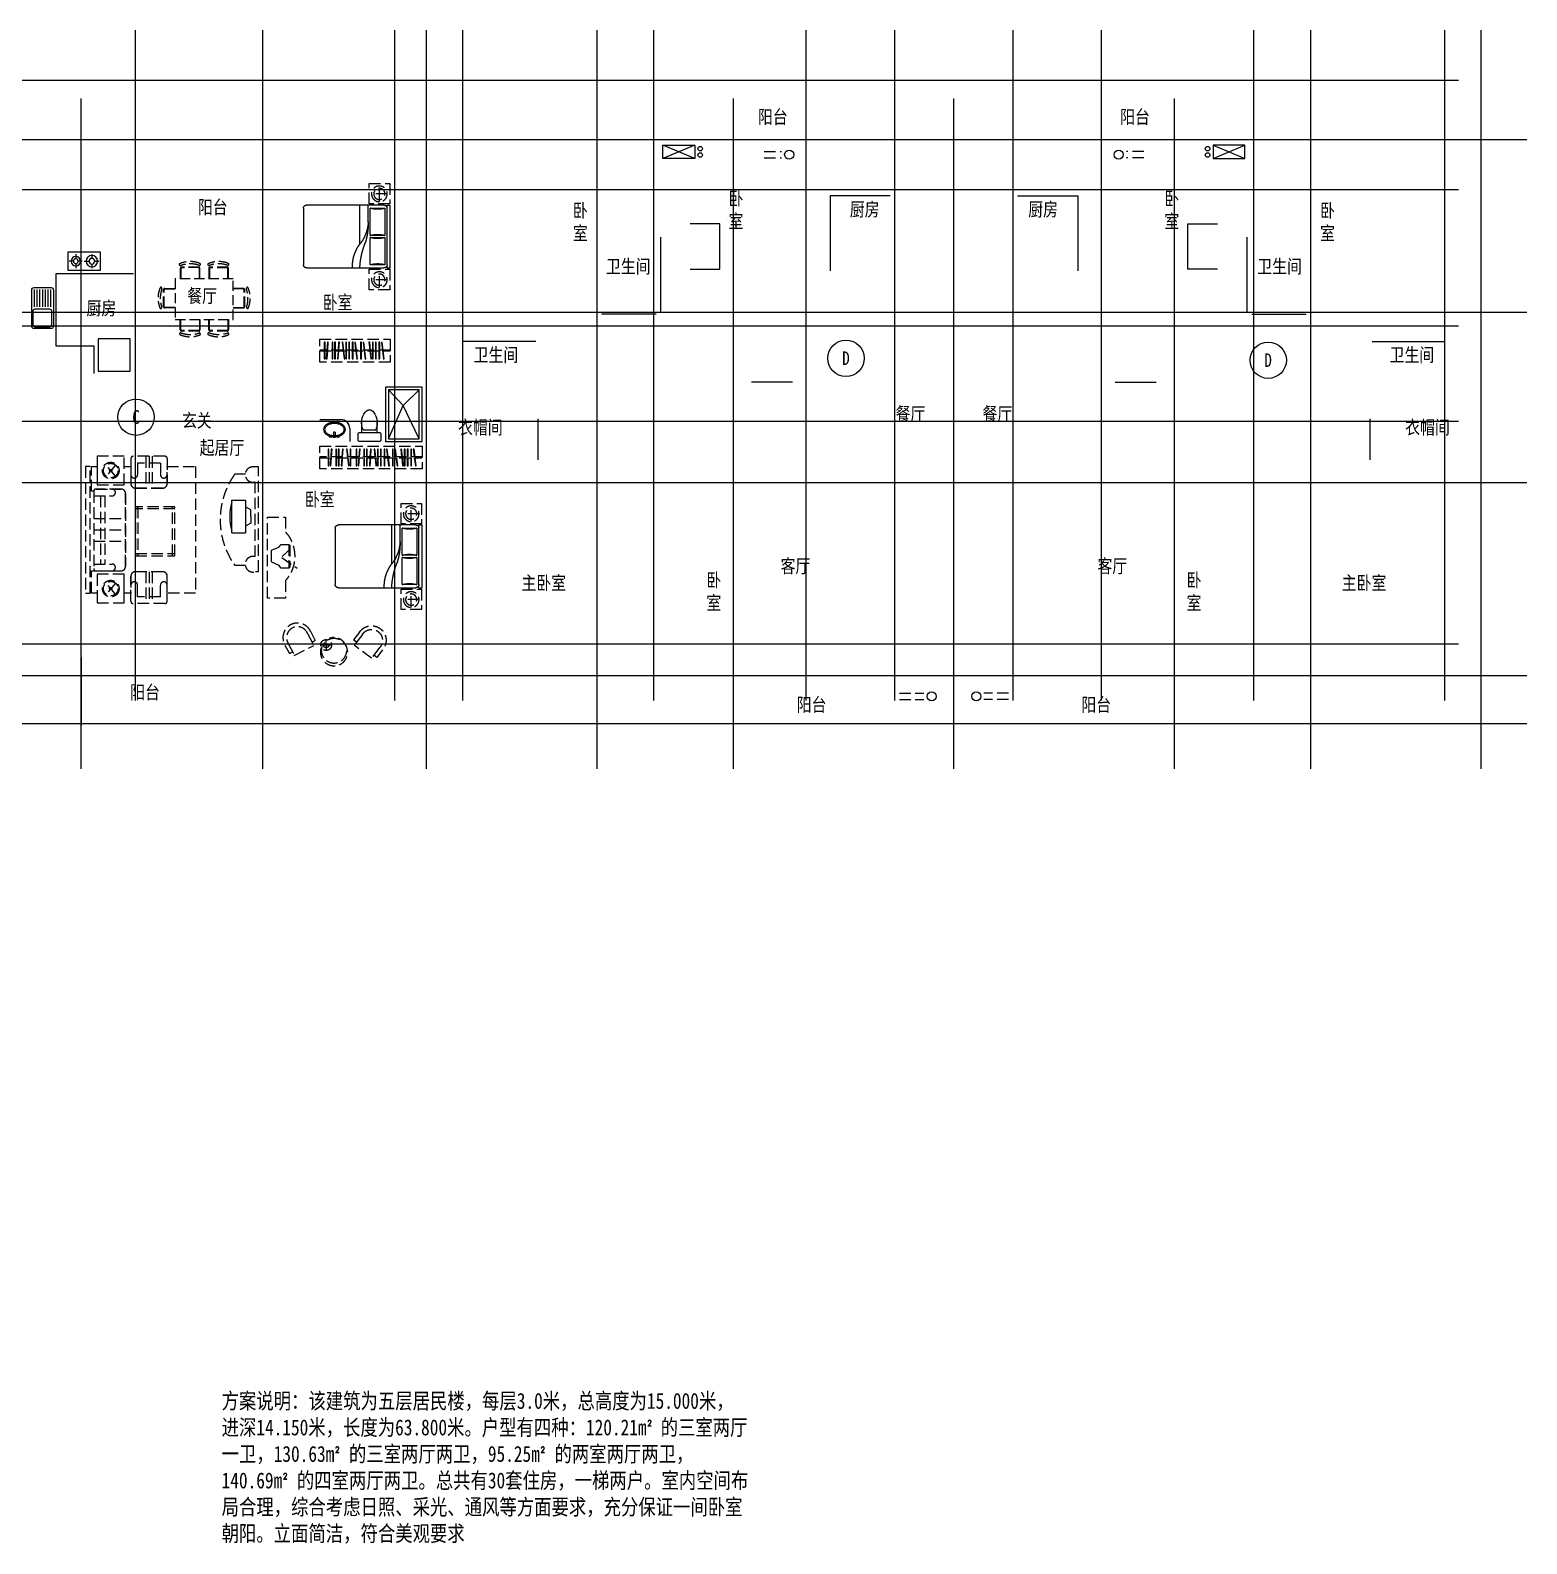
# Model space of a CAD drawing. Extents: x -1000 to 64800, y -19799 to 13500.
# Drawn here: x 31883 to 64800, y -19799 to 13500 of the extents above; entities that cross this region are included whole.
import ezdxf
from ezdxf.enums import TextEntityAlignment as Align

# ---------------------------------------------------------------- set-up
doc = ezdxf.new("R2010")
doc.units = 0
doc.header["$LTSCALE"] = 1000
doc.header["$MEASUREMENT"] = 0
doc.linetypes.add('CENTER2', pattern=[1.125, 0.75, -0.125, 0.125, -0.125])
doc.linetypes.add('DASH', pattern=[0.35, 0.25, -0.1])
for name, color, linetype in [('BZ', 143, 'Continuous'), ('myWork', 51, 'Continuous'), ('PUB_STRM', 4, 'Continuous'), ('tableOfBuilding', 8, 'Continuous'), ('TEXT', 7, 'Continuous'), ('WINDOW', 2, 'Continuous'), ('厨具洁具', 8, 'Continuous'), ('平面家具', 134, 'DASH')]:
    doc.layers.add(name, color=color, linetype=linetype)
doc.layers.add('DOTE', color=1, linetype='CENTER2', plot=False)
doc.styles.add('ATT', font='TXT')
doc.styles.add('DIM_FONT', font='', dxfattribs={"width": 0.8})
doc.styles.add('ST', font='', dxfattribs={"width": 0.8})
doc.styles.get("Standard").update_dxf_attribs({"font": 'gbenor.shx', "bigfont": 'gbcbig.shx'})
doc.styles.get('DIM_FONT').set_extended_font_data('Technical')
doc.styles.get('ST').set_extended_font_data('SimSun')

# ---------------------------------------------------------------- blocks, each defined once
blk = doc.blocks.new('P')
for p, q in [((-22, 29, 293), (27, 29, 293)), ((-22, -118, 293), (-22, 28, 293)), ((27, -118, 293), (27, 28, 293)), ((-22, -118, 293), (27, -118, 293))]:
    blk.add_line(p, q)
for points in [[(1, 5, 0.066088), (-119, -11, 0.078703), (-212, -53, 0.107168), (-280, -122, 0.142355), (-300, -192, 0.142355), (-280, -262, 0.107168), (-212, -331, 0.078703), (-119, -372, 0.066088), (1, -388, 0.066088), (121, -372, 0.078703), (214, -331, 0.107168), (281, -262, 0.142355), (302, -192, 0.142355), (281, -122, 0.107168), (214, -53, 0.078703), (121, -11, 0.066088)], [(1, -25, 0.066088), (-111, -40, 0.078703), (-196, -78, 0.107168), (-255, -138, 0.142355), (-270, -192, 0.142355), (-255, -246, 0.107168), (-196, -306, 0.078703), (-111, -343, 0.066088), (1, -358, 0.066088), (113, -343, 0.078703), (197, -306, 0.107168), (256, -246, 0.142355), (272, -192, 0.142355), (256, -138, 0.107168), (197, -78, 0.078703), (113, -40, 0.066088)]]:
    blk.add_lwpolyline(points, format="xyb", close=True)
for centre in [(-94, -3, 293), (99, -3, 293)]:
    blk.add_circle(centre, 34.1)
blk = doc.blocks.new('A$C08D6616A')
at = {"layer": '平面家具'}
for p, q in [((130, 3012), (255, 3012)), ((255, 3239), (255, 2611)), ((656, 3046), (449, 2803)), ((656, 2803), (449, 3046)), ((850, 3012), (995, 3012)), ((995, 3189), (995, 2639)), ((1745, 3239), (1045, 3239)), ((1645, 3089), (1145, 3089)), ((1145, 3089), (1145, 2836)), ((1145, 3089), (1145, 2836)), ((1327, 3239), (1327, 2539)), ((1395, 3239), (1395, 2539)), ((1463, 3239), (1463, 2539)), ((1645, 3089), (1645, 2836)), ((1795, 3189), (1795, 2639)), ((179, 2469), (179, 769)), ((179, 2369), (581, 2369)), ((229, 2519), (779, 2519)), ((329, 2369), (329, 869)), ((423, 2369), (423, 869)), ((879, 2419), (879, 819)), ((1695, 2539), (1095, 2539)), ((1961, 2130), (1100, 2130)), ((1100, 2130), (1100, 1052)), ((1961, 2080), (1100, 2080)), ((1150, 2130), (1150, 1052)), ((1911, 1052), (1911, 2130)), ((1961, 1052), (1961, 2130)), ((179, 1869), (879, 1869)), ((179, 1619), (879, 1619)), ((179, 1369), (879, 1369)), ((1100, 1102), (1961, 1102)), ((1100, 1052), (1961, 1052)), ((179, 869), (581, 869)), ((229, 719), (779, 719)), ((1695, 700), (1095, 700)), ((1327, 700), (1327, 0)), ((1395, 700), (1395, 0)), ((1463, 700), (1463, 0)), ((255, 643), (255, 14)), ((656, 450), (449, 207)), ((656, 207), (449, 450)), ((995, 50), (995, 600)), ((1145, 150), (1145, 402)), ((1145, 150), (1145, 402)), ((1645, 150), (1645, 402)), ((1795, 50), (1795, 600)), ((255, 229), (130, 229)), ((995, 229), (850, 229)), ((1645, 150), (1145, 150)), ((1745, 0), (1045, 0))]:
    blk.add_line(p, q, dxfattribs=at)
for points in [[(0, 229), (100, 229), (100, 3012), (0, 3012), (0, 229)], [(850, 3239), (255, 3239), (255, 2759), (255, 2611), (850, 2611), (850, 3239)], [(850, 643), (255, 643), (255, 163), (255, 14), (850, 14), (850, 643)]]:
    blk.add_lwpolyline(points, close=True, dxfattribs=at)
blk.add_lwpolyline([(1795, 3012), (2417, 3012), (2417, 229), (1795, 229), (1795, 229), (1795, 600), (1795, 600), (1793, 623), (1784, 645), (1773, 663), (1758, 678), (1741, 689), (1718, 697), (1695, 700), (1095, 700, 0.414214), (995, 600), (995, 229), (850, 229), (850, 643), (255, 643), (255, 229), (130, 229), (130, 719), (779, 719, 0.414214), (879, 819), (879, 2419, 0.414214), (779, 2519), (229, 2519, 0.414214), (179, 2469), (130, 2469), (130, 3012), (255, 3012), (255, 2611), (850, 2611), (850, 3012), (995, 3012), (995, 2639, 0.414214), (1095, 2539), (1695, 2539, 0.414214), (1795, 2639), (1795, 3012)], format="xyb", close=True, dxfattribs=at)
blk.add_lwpolyline([(1961, 2130), (1100, 2130), (1100, 1052), (1961, 1052), (1961, 2130)], dxfattribs=at)
for centre, radius in [((553, 2925), 183), ((553, 2925), 160), ((553, 2925), 23.9), ((553, 328), 183), ((553, 328), 160), ((553, 328), 23.9)]:
    blk.add_circle(centre, radius, dxfattribs=at)
for centre, radius, start, end in [((1045, 3189), 50, 90, 180), ((1745, 3189), 50, 0, 90), ((1070, 2836), 75, 180, 360), ((1720, 2836), 75, 180, 0), ((229, 2469), 50, 90, 180), ((581, 2444), 75, 270, 90), ((779, 2419), 100, 0, 90), ((1095, 2639), 100, 180, 270), ((1695, 2639), 100, 270, 0), ((229, 769), 50, 180, 270), ((581, 794), 75, 270, 90), ((779, 819), 100, 270, 0), ((1095, 600), 100, 90, 180), ((1695, 600), 100, 0, 90), ((1070, 402), 75, 0, 180), ((1720, 402), 75, 0, 180), ((1045, 50), 50, 180, 270), ((1745, 50), 50, 270, 0)]:
    blk.add_arc(centre, radius, start, end, dxfattribs=at)
blk = doc.blocks.new('_C6SMH')
at = {"layer": '平面家具'}
for p, q in [((-1010, 527), (-1010, 285)), ((998, 520), (998, 285)), ((-1151, 61), (-1151, 0)), ((-1151, 0), (1151, 0)), ((823, 79), (-820, 79)), ((1151, 0), (1151, 92))]:
    blk.add_line(p, q, dxfattribs=at)
at = {"layer": '平面家具', "linetype": 'ByBlock'}
for p, q in [((-298, 584), (422, 584)), ((-298, 584), (-298, 284)), ((422, 584), (422, 284)), ((422, 284), (-298, 284)), ((-88, 164), (-148, 284)), ((62, 164), (-88, 164)), ((62, 164), (212, 164)), ((212, 164), (272, 284))]:
    blk.add_line(p, q, dxfattribs=at)
at = {"layer": '平面家具'}
for centre, radius, start, end in [((-10, -881), 1721, 54.4733, 125.5267), ((-988, 117), 173, 347.0294, 199.1907), ((985, 121), 168, 349.82, 194.7458)]:
    blk.add_arc(centre, radius, start, end, dxfattribs=at)
at = {"layer": '平面家具', "linetype": 'ByBlock'}
blk.add_arc((62, -481), 1110, 73.6295, 106.3705, dxfattribs=at)
at = {"layer": '平面家具', "style": 'DIM_FONT', "width": 0.8, "flags": 9}
for tag in ['XSIZE', 'YSIZE']:
    blk.add_attdef(tag, (0, 0), '', height=0.5, dxfattribs=at)
blk = doc.blocks.new('M_C3')
at = {"layer": '平面家具'}
for p, q in [((-319, 296), (-319, 84)), ((-319, 84), (-239, 84)), ((-239, 296), (-239, 0)), ((-239, 0), (239, 0)), ((239, 296), (239, 0)), ((239, 84), (319, 84)), ((319, 296), (319, 84))]:
    blk.add_line(p, q, dxfattribs=at)
for radius, start, end in [(320, 356.4494, 183.5506), (240, 355.2636, 184.7364)]:
    blk.add_arc((0, 316), radius, start, end, dxfattribs=at)
at = {"layer": '平面家具', "width": 0.8, "flags": 9}
for tag in ['YSIZE', 'XSIZE', 'XSIZE', 'YSIZE']:
    blk.add_attdef(tag, (0, 0), '', height=0.5, dxfattribs=at)
blk = doc.blocks.new('A$C66793C10')
for p, q in [((450, 450), (0, 450)), ((0, 450), (0, 0)), ((223, 401), (223, 56)), ((450, 0), (450, 450)), ((396, 229), (50, 229)), ((0, 0), (450, 0))]:
    blk.add_line(p, q)
for radius in [173, 123]:
    blk.add_circle((223, 229), radius)
blk = doc.blocks.new('12PBED04')
at = {"color": 0, "linetype": 'ByBlock'}
for p, q in [((0, 0), (0, 60)), ((3, 60), (0, 60)), ((3, 0), (3, 60)), ((6, 60), (80, 60)), ((21, 43.5), (21, 60)), ((29, 23), (29, 60)), ((5, 57), (5, 31)), ((19, 57), (5, 57)), ((19, 31), (19, 57)), ((83, 57), (83, 3)), ((5, 31), (19, 31)), ((19, 29), (5, 29)), ((5, 29), (5, 3)), ((19, 3), (19, 29)), ((3, 0), (0, 0)), ((5, 3), (19, 3)), ((80, 0), (6, 0))]:
    blk.add_line(p, q, dxfattribs=at)
for centre, radius, start, end in [((6, 57), 3, 90, 180), ((80, 57), 3, 0, 90), ((12, 81), 25, 253.739795, 286.260205), ((83.75, 42.6875), 62.75526, 179.258164, 197.803367), ((57.725806, 45.629032), 36.761918, 182.539782, 216.040311), ((12, 7), 25, 73.739795, 106.260205), ((12, 53), 25, 253.739795, 286.260205), ((-44.51087, -3.358696), 73.587559, 2.616012, 21.406944), ((0.75, 1.5), 35.338541, 357.56726, 39.546081), ((6, 3), 3, 180, 270), ((12, -21), 25, 73.739795, 106.260205), ((80, 3), 3, 270, 0)]:
    blk.add_arc(centre, radius, start, end, dxfattribs=at)
at = {"color": 0, "linetype": 'ByBlock', "style": 'ATT'}
for tag, flags, p in [('ITEM', 3, (50, 35)), ('ROOM_NUMBER', 1, (50, 20.5))]:
    blk.add_attdef(tag, text='', height=6, dxfattribs=dict(at, flags=flags)).set_placement(p, align=Align.CENTER)
blk = doc.blocks.new('-BED3')
at = {"xscale": 23, "yscale": 23, "zscale": 23}
blk.add_blockref('12PBED04', (0, -690), dxfattribs=at)
blk = doc.blocks.new('A$C72B4200A')
blk.add_blockref('-BED3', (0, 690))
blk = doc.blocks.new('A$C4C045A86')
at = {"layer": '平面家具', "rotation": 180}
for p in [(461, 2338), (461, 450)]:
    blk.add_blockref('A$C66793C10', p, dxfattribs=at)
at = {"layer": '平面家具'}
blk.add_blockref('A$C72B4200A', (0, 482), dxfattribs=at)
blk = doc.blocks.new('A$C54EB196C')
at = {"layer": '平面家具'}
for p, q in [((333, 917), (116, 1113)), ((183, 1180), (165, 1162)), ((165, 1162), (165, 678)), ((355, 1180), (183, 1180)), ((183, 1180), (183, 660)), ((405, 1122), (355, 1180)), ((569, 1050), (405, 1122)), ((569, 798), (569, 1050)), ((338, 891), (0, 657)), ((183, 660), (165, 678)), ((355, 660), (405, 726)), ((569, 798), (405, 726)), ((183, 660), (355, 660))]:
    blk.add_line(p, q, dxfattribs=at)
blk.add_lwpolyline([(256, 0), (656, 0), (656, 1781), (256, 1781), (256, 1452, 0.375019), (256, 386)], format="xyb", close=True, dxfattribs=at)
blk = doc.blocks.new('A$C36F634B7')
at = {"layer": '平面家具'}
for p, q in [((1082, 1891), (244, 1346)), ((353, 1754), (706, 1983)), ((360, 1743), (702, 1965)), ((743, 1956), (873, 1755)), ((747, 1975), (885, 1763)), ((1855, 702), (1082, 1891)), ((1363, 1923), (1151, 1785)), ((1360, 1904), (1159, 1774)), ((1623, 1554), (1400, 1896)), ((1634, 1561), (1404, 1914)), ((482, 1501), (344, 1713)), ((493, 1508), (362, 1709)), ((1406, 1393), (1607, 1524)), ((1413, 1382), (1625, 1520)), ((100, 1102), (312, 1240)), ((119, 1099), (320, 1229)), ((244, 1346), (1016, 157)), ((1743, 1338), (1531, 1201)), ((1739, 1320), (1538, 1190)), ((2002, 969), (1780, 1311)), ((2013, 976), (1784, 1330)), ((321, 708), (92, 1062)), ((332, 716), (110, 1058)), ((574, 837), (362, 700)), ((567, 848), (366, 718)), ((1785, 809), (1986, 939)), ((1793, 798), (2005, 936)), ((701, 124), (471, 477)), ((480, 518), (692, 656)), ((712, 131), (490, 473)), ((498, 514), (699, 645)), ((1016, 157), (1855, 702)), ((1776, 366), (1646, 566)), ((1794, 362), (1657, 574)), ((954, 253), (741, 115)), ((946, 264), (745, 134)), ((1254, 312), (1392, 100)), ((1265, 319), (1395, 118)), ((1425, 103), (1767, 325)), ((1432, 91), (1786, 321))]:
    blk.add_line(p, q, dxfattribs=at)
for centre, radius, start, end in [((796, 1459), 625, 98.0156, 146.4469), ((846, 1378), 665, 102.6237, 142.5086), ((690, 2055), 29.5, 290.6258, 50.8047), ((718, 1940), 29.5, 33, 123), ((722, 1959), 29.5, 33, 123), ((1376, 1880), 29.5, 33, 123), ((1380, 1898), 29.5, 33, 123), ((1448, 1973), 29.5, 105.1953, 225.3742), ((1030, 1418), 665, 13.4914, 53.3763), ((1109, 1472), 625, 9.5531, 57.9844), ((303, 1807), 28.2, 185.4673, 301.0646), ((369, 1729), 29.5, 123, 213), ((373, 1727), 20.8, 129.7142, 238.1766), ((1604, 1544), 20.8, 277.8234, 26.2858), ((1609, 1545), 29.5, 303, 33), ((1701, 1589), 28.2, 214.9354, 330.5327), ((1755, 1295), 29.5, 33, 123), ((1759, 1314), 29.5, 33, 123), ((1827, 1389), 29.5, 105.1953, 225.3742), ((1410, 834), 665, 13.4914, 53.3763), ((1489, 887), 625, 9.5531, 57.9844), ((25, 1040), 28.2, 34.9354, 150.5327), ((611, 1146), 618, 188.632, 236.5834), ((697, 1201), 665, 192.6237, 232.5086), ((116, 1078), 29.5, 123, 213), ((135, 1074), 29.5, 123, 213), ((1983, 960), 20.8, 277.8234, 26.2858), ((1989, 960), 29.5, 303, 33), ((2080, 1005), 28.2, 214.9354, 330.5327), ((268, 659), 28.2, 275.4673, 31.0646), ((346, 724), 29.5, 213, 303), ((348, 729), 20.8, 219.7142, 328.1766), ((400, 461), 29.5, 20.6258, 140.8047), ((995, 567), 625, 188.0156, 236.4469), ((1077, 617), 665, 192.6237, 232.5086), ((496, 493), 29.5, 123, 213), ((514, 490), 29.5, 123, 213), ((647, 75), 28.2, 275.4673, 31.0646), ((725, 140), 29.5, 213, 303), ((728, 145), 20.8, 219.7142, 328.1766), ((1416, 116), 29.5, 213, 303), ((1416, 121), 20.8, 187.8234, 296.2858), ((1461, 25), 28.2, 124.9354, 240.5327), ((1290, 695), 665, 283.4914, 323.3763), ((1343, 616), 625, 279.5531, 327.9844), ((1751, 349), 29.5, 303, 33), ((1770, 346), 29.5, 303, 33), ((1845, 277), 29.5, 15.1953, 135.3742)]:
    blk.add_arc(centre, radius, start, end, dxfattribs=at)
blk = doc.blocks.new('A$C66812397')
at = {"layer": '厨具洁具'}
for p in [(60, 1140), (740, 1140), (60, 60), (740, 60)]:
    blk.add_line(p, (385, 791), dxfattribs=at)
for points in [[(0, 0), (800, 0), (800, 1200), (0, 1200)], [(60, 60), (740, 60), (740, 1140), (60, 1140)]]:
    blk.add_lwpolyline(points, close=True, dxfattribs=at)
blk = doc.blocks.new('A$C0D940377')
at = {"layer": '厨具洁具'}
for p, q in [((80, 200), (80, 430)), ((420, 200), (420, 430)), ((0, 170), (0, 30)), ((470, 200), (30, 200)), ((30, 0), (470, 0)), ((390, 260), (110, 260)), ((500, 30), (500, 170))]:
    blk.add_line(p, q, dxfattribs=at)
for centre, radius, start, end in [((250, 590), 110, 33.4509, 146.5491), ((477, 413), 398, 143.3619, 202.5495), ((23, 413), 398, 337.4505, 36.6381), ((30, 170), 30, 90, 180), ((30, 30), 30, 180, 270), ((470, 170), 30, 0, 90), ((470, 30), 30, 270, 0)]:
    blk.add_arc(centre, radius, start, end, dxfattribs=at)
at = {"layer": '厨具洁具', "style": 'DIM_FONT', "oblique": 180, "text_generation_flag": 6, "width": 0.8, "flags": 9}
for tag in ['XSIZE', 'YSIZE']:
    blk.add_attdef(tag, (250, 0), '', height=0.5, rotation=270, dxfattribs=at)
blk = doc.blocks.new('SINK-3')
for p, q in [((476, 178), (860, 178)), ((476, 118), (860, 118)), ((476, 58), (860, 58)), ((476, -2), (860, -2)), ((476, -62), (860, -62)), ((476, -122), (860, -122)), ((476, -182), (860, -182))]:
    blk.add_line(p, q)
for points in [[(850, 238, -0.414214), (900, 188), (900, -188, -0.414214), (850, -238), (50, -238, -0.414214), (0, -188), (0, 188, -0.414214), (50, 238)], [(383, 210, -0.414214), (433, 160), (433, -149, -0.414214), (383, -199), (83, -199, -0.414214), (33, -149), (33, 160, -0.414214), (83, 210)]]:
    blk.add_lwpolyline(points, format="xyb", close=True)
blk = doc.blocks.new('A$C03E13A40')
blk.add_blockref('SINK-3', (0, 238))
blk = doc.blocks.new('A$C54112AD9')
at = {"layer": '厨具洁具'}
for p, q in [((703, 711), (0, 711)), ((0, 711), (0, 0)), ((703, 0), (703, 711)), ((0, 0), (703, 0))]:
    blk.add_line(p, q, dxfattribs=at)
blk = doc.blocks.new('STOVE')
for p, q in [((700, 410), (0, 410)), ((0, 410), (0, 0)), ((178, 359), (178, 267)), ((534, 360), (534, 258)), ((700, 0), (700, 410)), ((0, 0), (700, 0)), ((116, 205), (25, 205)), ((178, 143), (178, 53)), ((346, 205), (240, 205)), ((389, 205), (481, 205)), ((534, 152), (534, 49)), ((587, 205), (676, 205))]:
    blk.add_line(p, q)
for centre, radius in [((178, 205), 126), ((178, 205), 62.3), ((534, 205), 104), ((534, 205), 52.8)]:
    blk.add_circle(centre, radius)
blk = doc.blocks.new('A$C3DFC760D')
blk.add_blockref('STOVE', (0, 0))

msp = doc.modelspace()

# ---------------------------------------------------------------- linework, layer by layer
at = {"layer": 'DOTE', "linetype": 'ByBlock'}
for p, q in [((34200, -1250), (34200, 13500)), ((37000, -2750), (37000, 13500)), ((39900, -1250), (39900, 13500)), ((40600, -2750), (40600, 13500)), ((41400, -1250), (41400, 13500)), ((44350, -2750), (44350, 13500)), ((45600, -1250), (45600, 13500)), ((48950, -1250), (48950, 13500)), ((50900, -1250), (50900, 13500)), ((53500, -1250), (53500, 13500)), ((55450, -1250), (55450, 13500)), ((58800, -1250), (58800, 13500)), ((60050, -2750), (60050, 13500)), ((63000, -1250), (63000, 13500)), ((63800, -2750), (63800, 13500)), ((-1000, 12400), (63300, 12400)), ((33000, -2750), (33000, 12000)), ((47350, -2750), (47350, 12000)), ((52200, -2750), (52200, 12000)), ((57050, -2750), (57050, 12000)), ((-1000, 11100), (64800, 11100)), ((-1000, 10000), (63300, 10000)), ((-1000, 7000), (63300, 7000)), ((500, 7300), (64800, 7300)), ((-1000, 4900), (63300, 4900)), ((500, 3550), (64800, 3550)), ((-1000, 0), (63300, 0)), ((500, -700), (64800, -700)), ((-1000, -1750), (64800, -1750))]:
    msp.add_line(p, q, dxfattribs=at)
at = {"layer": 'myWork'}
for p, q in [((46500, 10675), (45800, 10975)), ((46500, 10975), (45800, 10675)), ((57900, 10675), (58600, 10975)), ((57900, 10975), (58600, 10675)), ((45750, 7300), (45750, 8950)), ((58650, 7300), (58650, 8950)), ((45650, 7250), (44450, 7250)), ((58750, 7250), (59950, 7250)), ((43000, 6655), (41400, 6655)), ((61400, 6655), (63000, 6655)), ((48650, 5760), (47750, 5760)), ((55750, 5760), (56650, 5760)), ((43050, 4950), (43050, 4050)), ((61350, 4950), (61350, 4050))]:
    msp.add_line(p, q, dxfattribs=at)
for points in [[(46500, 10675), (45800, 10675), (45800, 10975), (46500, 10975)], [(57900, 10675), (58600, 10675), (58600, 10975), (57900, 10975)]]:
    msp.add_lwpolyline(points, close=True, dxfattribs=at)
at = {"layer": 'myWork', "elevation": 0}
for points in [[(50800, 9860), (49477, 9860), (49477, 8210)], [(53600, 9860), (54923, 9860), (54923, 8210)]]:
    msp.add_lwpolyline(points, dxfattribs=at)
at = {"layer": 'myWork'}
for points in [[(46400, 8244), (47053, 8244), (47053, 9244), (46400, 9244)], [(58000, 8244), (57347, 8244), (57347, 9244), (58000, 9244)]]:
    msp.add_lwpolyline(points, dxfattribs=at)
for centre in [(46620, 10895), (46620, 10755), (57780, 10895), (57780, 10755)]:
    msp.add_circle(centre, 50, dxfattribs=at)
at = {"layer": 'PUB_STRM', "linetype": 'DASH'}
for p, q in [((48025, 10833), (48407, 10833)), ((48025, 10693), (48407, 10693)), ((56375, 10833), (55993, 10833)), ((56375, 10693), (55993, 10693)), ((51000, -1085), (51539, -1085)), ((51000, -1225), (51539, -1225)), ((53400, -1085), (52861, -1085)), ((53400, -1225), (52861, -1225))]:
    msp.add_line(p, q, dxfattribs=at)
at = {"layer": 'PUB_STRM'}
for centre in [(48577, 10763), (55823, 10763), (51709, -1155), (52691, -1155)]:
    msp.add_circle(centre, 100, dxfattribs=at)
at = {"layer": 'TEXT'}
for centre in [(49826, 6282), (59113, 6240), (34210, 4987)]:
    msp.add_circle(centre, 400, dxfattribs=at)
at = {"layer": 'WINDOW'}
msp.add_line((33000, -300), (33000, -1800), dxfattribs=at)
at = {"layer": '厨具洁具'}
for p, q in [((32450, 6550), (32450, 8150)), ((32450, 8150), (34150, 8150)), ((33290, 6550), (32450, 6550)), ((33290, 5950), (33290, 6550)), ((38250, 4936), (38712, 4936)), ((38912, 4736), (38912, 4450))]:
    msp.add_line(p, q, dxfattribs=at)
msp.add_arc((38712, 4736), 200, 0, 90, dxfattribs=at)
at = {"layer": '平面家具'}
for p, q in [((38250, 6700), (39800, 6700)), ((38250, 6200), (38250, 6700)), ((39800, 6700), (39800, 6200)), ((39799, 6462), (38250, 6462)), ((38250, 6446), (39799, 6446)), ((38368, 6637), (38351, 6637)), ((38351, 6637), (38351, 6462)), ((38351, 6446), (38351, 6269)), ((38368, 6462), (38368, 6637)), ((38368, 6269), (38368, 6446)), ((38408, 6446), (38394, 6271)), ((38422, 6637), (38409, 6462)), ((38412, 6269), (38425, 6446)), ((38439, 6635), (38422, 6637)), ((38426, 6462), (38439, 6635)), ((38537, 6637), (38520, 6637)), ((38520, 6637), (38520, 6462)), ((38520, 6446), (38520, 6269)), ((38537, 6462), (38537, 6637)), ((38537, 6269), (38537, 6446)), ((38594, 6637), (38577, 6637)), ((38577, 6637), (38577, 6462)), ((38577, 6446), (38577, 6269)), ((38594, 6462), (38594, 6637)), ((38594, 6269), (38594, 6446)), ((38653, 6446), (38642, 6270)), ((38666, 6637), (38654, 6462)), ((38659, 6269), (38671, 6446)), ((38683, 6635), (38666, 6637)), ((38672, 6462), (38683, 6635)), ((38761, 6636), (38744, 6634)), ((38744, 6634), (38764, 6462)), ((38781, 6462), (38761, 6636)), ((38766, 6446), (38786, 6269)), ((38803, 6272), (38783, 6446)), ((38839, 6637), (38822, 6637)), ((38822, 6637), (38822, 6462)), ((38822, 6446), (38822, 6269)), ((38839, 6462), (38839, 6637)), ((38839, 6269), (38839, 6446)), ((38905, 6637), (38888, 6637)), ((38888, 6637), (38888, 6462)), ((38888, 6446), (38888, 6269)), ((38905, 6462), (38905, 6637)), ((38905, 6269), (38905, 6446)), ((38982, 6637), (38965, 6637)), ((38965, 6637), (38965, 6462)), ((38965, 6446), (38965, 6269)), ((38982, 6462), (38982, 6637)), ((38982, 6269), (38982, 6446)), ((39036, 6633), (39019, 6630)), ((39019, 6630), (39040, 6462)), ((39058, 6462), (39036, 6633)), ((39042, 6446), (39066, 6266)), ((39082, 6269), (39060, 6446)), ((39166, 6637), (39149, 6637)), ((39149, 6637), (39149, 6462)), ((39149, 6446), (39149, 6269)), ((39166, 6462), (39166, 6637)), ((39166, 6269), (39166, 6446)), ((39220, 6633), (39203, 6630)), ((39203, 6630), (39224, 6462)), ((39242, 6462), (39220, 6633)), ((39226, 6446), (39250, 6266)), ((39266, 6269), (39244, 6446)), ((39350, 6636), (39333, 6634)), ((39333, 6634), (39352, 6462)), ((39369, 6462), (39350, 6636)), ((39354, 6446), (39374, 6269)), ((39391, 6272), (39371, 6446)), ((39428, 6637), (39410, 6637)), ((39410, 6637), (39410, 6462)), ((39410, 6446), (39410, 6269)), ((39428, 6462), (39428, 6637)), ((39428, 6269), (39428, 6446)), ((39493, 6637), (39476, 6637)), ((39476, 6637), (39476, 6462)), ((39476, 6446), (39476, 6269)), ((39493, 6462), (39493, 6637)), ((39493, 6269), (39493, 6446)), ((39570, 6637), (39553, 6637)), ((39553, 6637), (39553, 6462)), ((39553, 6446), (39553, 6269)), ((39570, 6462), (39570, 6637)), ((39570, 6269), (39570, 6446)), ((39624, 6633), (39607, 6630)), ((39607, 6630), (39628, 6462)), ((39646, 6462), (39624, 6633)), ((39631, 6446), (39654, 6266)), ((39671, 6269), (39648, 6446)), ((39800, 6200), (38250, 6200)), ((38351, 6269), (38368, 6269)), ((38394, 6271), (38412, 6269)), ((38520, 6269), (38537, 6269)), ((38577, 6269), (38594, 6269)), ((38642, 6270), (38659, 6269)), ((38786, 6269), (38803, 6272)), ((38822, 6269), (38839, 6269)), ((38888, 6269), (38905, 6269)), ((38965, 6269), (38982, 6269)), ((39066, 6266), (39082, 6269)), ((39149, 6269), (39166, 6269)), ((39250, 6266), (39266, 6269)), ((39374, 6269), (39391, 6272)), ((39410, 6269), (39428, 6269)), ((39476, 6269), (39493, 6269)), ((39553, 6269), (39570, 6269)), ((39654, 6266), (39671, 6269)), ((38250, 4350), (40500, 4350)), ((38250, 3850), (38250, 4350)), ((40500, 4350), (40500, 3850)), ((40499, 4112), (38250, 4112)), ((38250, 4112), (38250, 4096)), ((38250, 4096), (40499, 4096)), ((38434, 4287), (38434, 4112)), ((38451, 4287), (38434, 4287)), ((38434, 4096), (38434, 3919)), ((38451, 4112), (38451, 4287)), ((38451, 3919), (38451, 4096)), ((38490, 4096), (38477, 3921)), ((38504, 4287), (38491, 4112)), ((38494, 3919), (38507, 4096)), ((38521, 4285), (38504, 4287)), ((38508, 4112), (38521, 4285)), ((38602, 4287), (38602, 4112)), ((38619, 4287), (38602, 4287)), ((38602, 4096), (38602, 3919)), ((38619, 4112), (38619, 4287)), ((38619, 3919), (38619, 4096)), ((38659, 4287), (38659, 4112)), ((38676, 4287), (38659, 4287)), ((38659, 4096), (38659, 3919)), ((38676, 4112), (38676, 4287)), ((38676, 3919), (38676, 4096)), ((38736, 4096), (38724, 3920)), ((38748, 4287), (38737, 4112)), ((38741, 3919), (38753, 4096)), ((38765, 4285), (38748, 4287)), ((38754, 4112), (38765, 4285)), ((38855, 4286), (38838, 4284)), ((38838, 4284), (38858, 4112)), ((38875, 4112), (38855, 4286)), ((38859, 4096), (38880, 3919)), ((38897, 3922), (38877, 4096)), ((38916, 4287), (38916, 4112)), ((38933, 4287), (38916, 4287)), ((38916, 4096), (38916, 3919)), ((38933, 4112), (38933, 4287)), ((38933, 3919), (38933, 4096)), ((39068, 4287), (39051, 4287)), ((39051, 4287), (39051, 4112)), ((39051, 4096), (39051, 3919)), ((39068, 4112), (39068, 4287)), ((39068, 3919), (39068, 4096)), ((39108, 4096), (39094, 3921)), ((39122, 4287), (39109, 4112)), ((39112, 3919), (39125, 4096)), ((39139, 4285), (39122, 4287)), ((39126, 4112), (39139, 4285)), ((39237, 4287), (39220, 4287)), ((39220, 4287), (39220, 4112)), ((39220, 4096), (39220, 3919)), ((39237, 4112), (39237, 4287)), ((39237, 3919), (39237, 4096)), ((39294, 4287), (39277, 4287)), ((39277, 4287), (39277, 4112)), ((39277, 4096), (39277, 3919)), ((39294, 4112), (39294, 4287)), ((39294, 3919), (39294, 4096)), ((39353, 4096), (39342, 3920)), ((39366, 4287), (39354, 4112)), ((39359, 3919), (39371, 4096)), ((39383, 4285), (39366, 4287)), ((39372, 4112), (39383, 4285)), ((39461, 4286), (39444, 4284)), ((39444, 4284), (39464, 4112)), ((39481, 4112), (39461, 4286)), ((39466, 4096), (39486, 3919)), ((39503, 3922), (39483, 4096)), ((39539, 4287), (39522, 4287)), ((39522, 4287), (39522, 4112)), ((39522, 4096), (39522, 3919)), ((39539, 4112), (39539, 4287)), ((39539, 3919), (39539, 4096)), ((39605, 4287), (39588, 4287)), ((39588, 4287), (39588, 4112)), ((39588, 4096), (39588, 3919)), ((39605, 4112), (39605, 4287)), ((39605, 3919), (39605, 4096)), ((39682, 4287), (39665, 4287)), ((39665, 4287), (39665, 4112)), ((39665, 4096), (39665, 3919)), ((39682, 4112), (39682, 4287)), ((39682, 3919), (39682, 4096)), ((39736, 4283), (39719, 4280)), ((39719, 4280), (39740, 4112)), ((39758, 4112), (39736, 4283)), ((39742, 4096), (39766, 3916)), ((39782, 3919), (39760, 4096)), ((39866, 4287), (39849, 4287)), ((39849, 4287), (39849, 4112)), ((39849, 4096), (39849, 3919)), ((39866, 4112), (39866, 4287)), ((39866, 3919), (39866, 4096)), ((39920, 4283), (39903, 4280)), ((39903, 4280), (39924, 4112)), ((39942, 4112), (39920, 4283)), ((39926, 4096), (39950, 3916)), ((39966, 3919), (39944, 4096)), ((40050, 4286), (40033, 4284)), ((40033, 4284), (40052, 4112)), ((40069, 4112), (40050, 4286)), ((40054, 4096), (40074, 3919)), ((40091, 3922), (40071, 4096)), ((40128, 4287), (40110, 4287)), ((40110, 4287), (40110, 4112)), ((40110, 4096), (40110, 3919)), ((40128, 4112), (40128, 4287)), ((40128, 3919), (40128, 4096)), ((40193, 4287), (40176, 4287)), ((40176, 4287), (40176, 4112)), ((40176, 4096), (40176, 3919)), ((40193, 4112), (40193, 4287)), ((40193, 3919), (40193, 4096)), ((40270, 4287), (40253, 4287)), ((40253, 4287), (40253, 4112)), ((40253, 4096), (40253, 3919)), ((40270, 4112), (40270, 4287)), ((40270, 3919), (40270, 4096)), ((40324, 4283), (40307, 4280)), ((40307, 4280), (40328, 4112)), ((40346, 4112), (40324, 4283)), ((40331, 4096), (40354, 3916)), ((40371, 3919), (40348, 4096)), ((40499, 4096), (40499, 4112)), ((40500, 3850), (38250, 3850)), ((38434, 3919), (38451, 3919)), ((38477, 3921), (38494, 3919)), ((38602, 3919), (38619, 3919)), ((38659, 3919), (38676, 3919)), ((38724, 3920), (38741, 3919)), ((38880, 3919), (38897, 3922)), ((38916, 3919), (38933, 3919)), ((39051, 3919), (39068, 3919)), ((39094, 3921), (39112, 3919)), ((39220, 3919), (39237, 3919)), ((39277, 3919), (39294, 3919)), ((39342, 3920), (39359, 3919)), ((39486, 3919), (39503, 3922)), ((39522, 3919), (39539, 3919)), ((39588, 3919), (39605, 3919)), ((39665, 3919), (39682, 3919)), ((39766, 3916), (39782, 3919)), ((39849, 3919), (39866, 3919)), ((39950, 3916), (39966, 3919)), ((40074, 3919), (40091, 3922)), ((40110, 3919), (40128, 3919)), ((40176, 3919), (40193, 3919)), ((40253, 3919), (40270, 3919)), ((40354, 3916), (40371, 3919)), ((38391, -26), (38390, 94)), ((38391, -26), (38271, -27)), ((38391, -26), (38511, -25)), ((38391, -26), (38391, -146))]:
    msp.add_line(p, q, dxfattribs=at)
for radius in [120, 60]:
    msp.add_circle((38391, -26), radius, dxfattribs=at)
for centre, radius, start, end in [((38565, -183), 300, 159.7253, 116.1909), ((38565, -142), 280, 162.7971, 112.9995)]:
    msp.add_arc(centre, radius, start, end, dxfattribs=at)

# ---------------------------------------------------------------- block references
at = {"layer": 'BZ', "xscale": -1}
for name, p in [('A$C4C045A86', (39800, 7791)), ('A$C0D940377', (39593, 4450)), ('A$C4C045A86', (40500, 753)), ('A$C54EB196C', (37756, 1008))]:
    msp.add_blockref(name, p, dxfattribs=at)
at = {"layer": 'BZ', "xscale": 0.8999999999843368, "yscale": 0.8999999999843368, "zscale": 0.8999999999843368, "rotation": 56.99999999339791}
msp.add_blockref('A$C36F634B7', (35966, 6290), dxfattribs=at)
at = {"layer": 'BZ'}
for name, p in [('A$C66812397', (39700, 4450)), ('A$C08D6616A', (33100, 887))]:
    msp.add_blockref(name, p, dxfattribs=at)
for name, p, rotation in [('_C6SMH', (36900, 2740), 90), ('M_C3', (37904, -145), 27.04179995125137)]:
    msp.add_blockref(name, p, dxfattribs=dict(at, rotation=rotation))
at = {"layer": '厨具洁具', "xscale": -1}
msp.add_blockref('A$C3DFC760D', (33417, 8214), dxfattribs=at)
at = {"layer": '厨具洁具'}
for name, p, rotation in [('A$C03E13A40', (32392, 6937), 90), ('A$C54112AD9', (34079, 6710), 180)]:
    msp.add_blockref(name, p, dxfattribs=dict(at, rotation=rotation))
at = {"layer": '厨具洁具', "xscale": 0.8000000000465661, "yscale": 0.8000000000465661, "zscale": 0.8000000000465661, "rotation": 180}
msp.add_blockref('P', (38574, 4562), dxfattribs=at)
at = {"layer": '平面家具', "extrusion": (0, 0, -1), "zscale": -1, "rotation": 37.17311329914106}
msp.add_blockref('M_C3', (-39199, -174), dxfattribs=at)

# ---------------------------------------------------------------- texts
at = {"layer": 'tableOfBuilding', "linetype": 'ByBlock', "insert": (36092, -16481), "char_height": 350, "attachment_point": 1, "style": 'ST'}
msp.add_mtext_dynamic_manual_height_columns('方案说明：该建筑为五层居民楼，每层3.0米，总高度为15.000米，进深14.150米，长度为63.800米。户型有四种：120.21m{\\fISOCPEUR|b0|i0|c0|p34;² }的三室两厅一卫，130.63m{\\fISOCPEUR|b0|i0|c0|p34;²} 的三室两厅两卫，95.25m{\\fISOCPEUR|b0|i0|c0|p34;²} 的两室两厅两卫，140.69m{\\fISOCPEUR|b0|i0|c0|p34;²} 的四室两厅两卫。总共有30套住房，一梯两户。室内空间布局合理，综合考虑日照、采光、通风等方面要求，充分保证一间卧室朝阳。立面简洁，符合美观要求', width=11556.32, gutter_width=1750, heights=[0], dxfattribs=at)
at = {"layer": 'TEXT', "style": 'ST', "width": 0.8}
for s, p in [('阳台', (35570, 9457)), ('餐厅', (35336, 7507)), ('卧室', (38315, 7364)), (' 厨房', (32957, 7235, 0)), ('玄关', (35220, 4764)), ('起居厅', (35607, 4166)), ('卧室', (37924, 3029)), ('阳台', (34080, -1215))]:
    msp.add_text(s, height=300, dxfattribs=at).set_placement(p)
for s, p in [('D', (49825, 6285)), ('D', (59112, 6243)), ('C', (34209, 4990))]:
    msp.add_text(s, height=300, dxfattribs=at).set_placement(p, align=Align.MIDDLE_CENTER)
at = {"layer": 'TEXT', "char_height": 300, "style": 'ST'}
for s, width, insert, attachment_point in [('阳台', 979.97, (48544, 11744), 3), ('阳台', 979.97, (55856, 11744), 1), ('卧室', 521.61, (44145, 9686), 3), ('卧室', 521.61, (47571, 9948), 3), ('厨房', 979.97, (50565, 9710), 3), ('厨房', 979.97, (53835, 9710), 1), ('卧室', 521.61, (56829, 9948), 1), ('卧室', 521.61, (60255, 9686), 1), ('卫生间', 979.97, (45527, 8455), 3), ('卫生间', 979.97, (58873, 8455), 1), ('卫生间', 979.97, (42617, 6508), 3), ('卫生间', 979.97, (61783, 6508), 1), ('餐厅', 979.97, (51571, 5210), 3), ('餐厅', 979.97, (52829, 5210), 1), ('衣帽间', 979.97, (42274, 4914), 3), ('衣帽间', 979.97, (62126, 4914), 1), ('客厅', 979.97, (49043, 1862), 3), ('客厅', 979.97, (55357, 1862), 1), ('主卧室', 1078.09, (43670, 1491), 3), ('卧室', 521.61, (47082, 1553), 3), ('卧室', 521.61, (57318, 1553), 1), ('主卧室', 1078.09, (60730, 1491), 1), ('阳台', 979.97, (49397, -1191), 3), ('阳台', 979.97, (55003, -1191), 1)]:
    msp.add_mtext_dynamic_manual_height_columns(s, width=width, gutter_width=1750, heights=[0], dxfattribs=dict(at, insert=insert, attachment_point=attachment_point))
at = {"layer": '平面家具', "style": 'DIM_FONT', "oblique": -180, "text_generation_flag": 6, "width": 0.8, "flags": 9}
for tag, s in [('XSIZE', '2000'), ('YSIZE', '1000')]:
    msp.add_attdef(tag, (38570, -163), s, height=0.5, rotation=180, dxfattribs=at)

doc.saveas('drawing.dxf')
